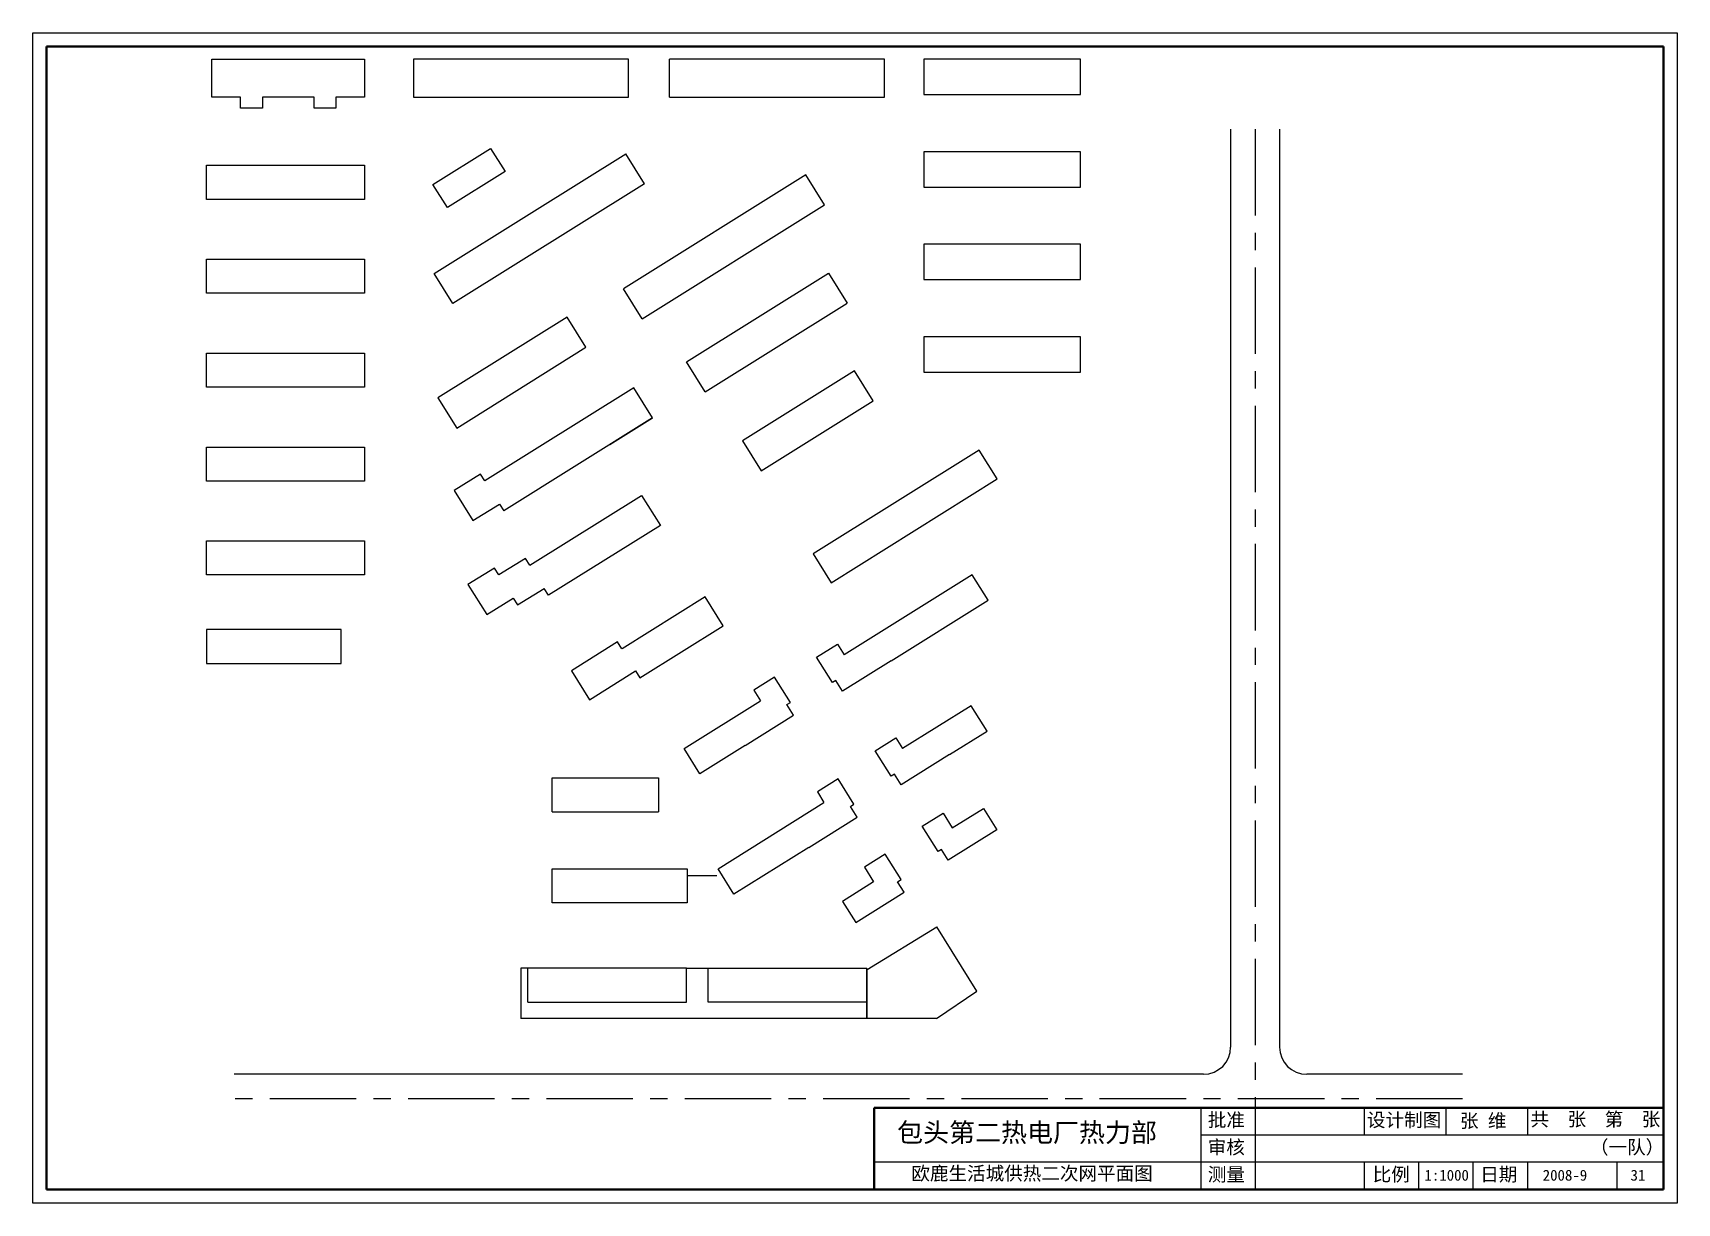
# Model space of a CAD drawing. Header units: millimetres. Extents: x 710 to 1314, y 285 to 715.
import ezdxf

# ---------------------------------------------------------------- set-up
doc = ezdxf.new("R2010")
doc.units = ezdxf.units.MM
doc.linetypes.add('CENTER', pattern=[50.8, 31.75, -6.35, 6.35, -6.35])
doc.layers.add('中心线', color=3, linetype='CENTER')
doc.layers.add('边线', color=1, linetype='Continuous')
doc.layers.add('标注', color=7, linetype='Continuous', lineweight=18)

msp = doc.modelspace()

# ---------------------------------------------------------------- linework, layer by layer
at = {"lineweight": 40}
for p, q in [((715.18, 290.35), (715.18, 710.35)), ((715.18, 710.35), (1309.18, 710.35)), ((1309.18, 710.35), (1309.18, 290.35)), ((1309.18, 320.35), (1019.18, 320.35)), ((1019.18, 320.35), (1019.18, 290.35)), ((1309.18, 290.35), (715.18, 290.35))]:
    msp.add_line(p, q, dxfattribs=at)
for p, q in [((775.98, 691.68), (775.98, 705.68)), ((775.98, 705.68), (831.98, 705.68)), ((831.98, 705.68), (831.98, 691.68)), ((849.98, 705.68), (849.98, 691.68)), ((928.98, 705.68), (849.98, 705.68)), ((928.98, 691.68), (928.98, 705.68)), ((943.98, 691.68), (943.98, 705.68)), ((1022.98, 705.68), (943.98, 705.68)), ((1022.98, 691.68), (1022.98, 705.68)), ((1037.48, 705.68), (1037.48, 692.68)), ((1094.98, 705.68), (1037.48, 705.68)), ((1094.98, 692.68), (1094.98, 705.68)), ((786.48, 691.68), (775.98, 691.68)), ((786.48, 687.68), (786.48, 691.68)), ((813.48, 691.68), (794.48, 691.68)), ((794.48, 691.68), (794.48, 687.68)), ((813.48, 687.68), (813.48, 691.68)), ((831.98, 691.68), (821.48, 691.68)), ((821.48, 691.68), (821.48, 687.68)), ((849.98, 691.68), (928.98, 691.68)), ((943.98, 691.68), (1022.98, 691.68)), ((1037.48, 692.68), (1094.98, 692.68)), ((794.48, 687.68), (786.48, 687.68)), ((821.48, 687.68), (813.48, 687.68)), ((1150.18, 679.94), (1150.18, 342.68)), ((1168.18, 679.94), (1168.18, 342.68)), ((857.13, 659.63), (878.33, 672.88)), ((878.33, 672.88), (883.63, 664.4)), ((894.44, 649.93), (927.94, 670.86)), ((934.83, 659.83), (927.94, 670.86)), ((1094.98, 671.68), (1037.48, 671.68)), ((1037.48, 671.68), (1037.48, 658.68)), ((1094.98, 658.68), (1094.98, 671.68)), ((773.98, 666.68), (831.98, 666.68)), ((773.98, 654.18), (773.98, 666.68)), ((831.98, 666.68), (831.98, 654.18)), ((862.43, 651.15), (857.13, 659.63)), ((883.63, 664.4), (862.43, 651.15)), ((934.83, 659.83), (864.44, 615.85)), ((994.08, 663.14), (927.09, 621.27)), ((1000.97, 652.11), (994.08, 663.14)), ((1037.48, 658.68), (1094.98, 658.68)), ((831.98, 654.18), (773.98, 654.18)), ((857.55, 626.88), (894.44, 649.93)), ((933.97, 610.25), (1000.97, 652.11)), ((1037.48, 637.68), (1037.48, 624.68)), ((1094.98, 637.68), (1037.48, 637.68)), ((1094.98, 624.68), (1094.98, 637.68)), ((773.98, 619.68), (773.98, 632.18)), ((773.98, 632.18), (831.98, 632.18)), ((831.98, 632.18), (831.98, 619.68)), ((864.44, 615.85), (857.55, 626.88)), ((950.3, 594.5), (1002.45, 627.09)), ((1002.45, 627.09), (1009.34, 616.07)), ((1037.48, 624.68), (1094.98, 624.68)), ((831.98, 619.68), (773.98, 619.68)), ((933.97, 610.25), (927.09, 621.27)), ((906.47, 610.86), (858.98, 581.19)), ((913.36, 599.84), (906.47, 610.86)), ((957.19, 583.48), (1009.34, 616.07)), ((865.87, 570.16), (913.36, 599.84)), ((1094.98, 603.68), (1037.48, 603.68)), ((1037.48, 603.68), (1037.48, 590.68)), ((1094.98, 590.68), (1094.98, 603.68)), ((773.98, 597.68), (831.98, 597.68)), ((773.98, 585.18), (773.98, 597.68)), ((831.98, 597.68), (831.98, 585.18)), ((957.19, 583.48), (950.3, 594.5)), ((1011.94, 591.16), (970.81, 565.46)), ((1018.82, 580.14), (1011.94, 591.16)), ((1037.48, 590.68), (1094.98, 590.68)), ((831.98, 585.18), (773.98, 585.18)), ((858.98, 581.19), (865.87, 570.16)), ((930.95, 584.89), (876.25, 550.71)), ((937.84, 573.87), (930.95, 584.89)), ((977.69, 554.43), (1018.82, 580.14)), ((937.84, 573.87), (883.14, 539.69)), ((922.15, 564.06), (937.84, 573.87)), ((773.98, 563.18), (831.98, 563.18)), ((773.98, 550.68), (773.98, 563.18)), ((831.98, 563.18), (831.98, 550.68)), ((970.81, 565.46), (977.69, 554.43)), ((1057.83, 562.06), (996.77, 523.9)), ((1064.45, 551.46), (1057.83, 562.06)), ((831.98, 550.68), (773.98, 550.68)), ((874.66, 553.26), (864.91, 547.16)), ((876.25, 550.71), (874.66, 553.26)), ((1003.4, 513.3), (1064.45, 551.46)), ((864.91, 547.16), (871.8, 536.14)), ((892.68, 519.71), (933.81, 545.41)), ((933.81, 545.41), (940.7, 534.38)), ((871.8, 536.14), (881.55, 542.23)), ((881.55, 542.23), (883.14, 539.69)), ((940.7, 534.38), (899.57, 508.68)), ((773.98, 516.18), (773.98, 528.68)), ((773.98, 528.68), (831.98, 528.68)), ((831.98, 528.68), (831.98, 516.18)), ((891.09, 522.25), (881.34, 516.16)), ((892.68, 519.71), (891.09, 522.25)), ((996.77, 523.9), (1003.4, 513.3)), ((831.98, 516.18), (773.98, 516.18)), ((879.75, 518.7), (869.99, 512.61)), ((881.34, 516.16), (879.75, 518.7)), ((1055.23, 516.21), (1008.16, 486.8)), ((1061.06, 506.88), (1055.23, 516.21)), ((869.99, 512.61), (876.88, 501.58)), ((876.88, 501.58), (886.64, 507.68)), ((886.64, 507.68), (888.23, 505.13)), ((888.23, 505.13), (897.98, 511.23)), ((899.57, 508.68), (897.98, 511.23)), ((957.13, 508.09), (926.6, 489.02)), ((963.75, 497.49), (957.13, 508.09)), ((1025.44, 484.63), (1061.06, 506.88)), ((823.48, 496.18), (773.98, 496.18)), ((773.98, 496.18), (773.98, 483.68)), ((823.48, 483.68), (823.48, 496.18)), ((933.18, 478.39), (963.75, 497.49)), ((924.96, 491.53), (908, 480.94)), ((926.55, 488.99), (924.96, 491.53)), ((998.09, 485.93), (1005.72, 490.7)), ((1005.72, 490.7), (1008.16, 486.8)), ((773.98, 483.68), (823.48, 483.68)), ((1003.92, 476.61), (998.09, 485.93)), ((1025.44, 484.63), (1007.63, 473.5)), ((908, 480.94), (914.63, 470.33)), ((914.63, 470.33), (931.59, 480.93)), ((931.59, 480.93), (933.18, 478.39)), ((982.62, 478.62), (974.98, 473.85)), ((988.44, 469.3), (982.62, 478.62)), ((1005.19, 477.41), (1003.92, 476.61)), ((1007.63, 473.5), (1005.19, 477.41)), ((974.98, 473.85), (977.42, 469.95)), ((949.39, 452.44), (977.42, 469.95)), ((987.17, 468.51), (988.44, 469.3)), ((989.61, 464.6), (987.17, 468.51)), ((1054.86, 468.11), (1029.68, 452.37)), ((1060.69, 458.78), (1054.86, 468.11)), ((971.8, 453.47), (989.61, 464.6)), ((971.8, 453.47), (955.22, 443.11)), ((1019.61, 451.5), (1027.24, 456.27)), ((1027.24, 456.27), (1029.68, 452.37)), ((1046.95, 450.2), (1060.69, 458.78)), ((955.22, 443.11), (949.39, 452.44)), ((1025.43, 442.18), (1019.61, 451.5)), ((1046.95, 450.2), (1029.14, 439.07)), ((900.98, 429.18), (900.98, 441.68)), ((900.98, 441.68), (939.98, 441.68)), ((939.98, 441.68), (939.98, 429.18)), ((1005.99, 441.22), (998.35, 436.45)), ((1011.81, 431.9), (1005.99, 441.22)), ((1026.7, 442.98), (1025.43, 442.18)), ((1029.14, 439.07), (1026.7, 442.98)), ((998.35, 436.45), (1000.79, 432.55)), ((900.98, 429.18), (939.98, 429.18)), ((961.87, 408.23), (1000.79, 432.55)), ((1010.54, 431.11), (1011.81, 431.9)), ((1012.98, 427.2), (1010.54, 431.11)), ((1047.9, 423.2), (1059.35, 430.35)), ((1059.35, 430.35), (1064.23, 422.55)), ((995.17, 416.07), (1012.98, 427.2)), ((1036.88, 423.86), (1044.51, 428.63)), ((1042.71, 414.53), (1036.88, 423.86)), ((1044.51, 428.63), (1047.9, 423.2)), ((1064.23, 422.55), (1046.42, 411.42)), ((995.17, 416.07), (967.69, 398.9)), ((1023.26, 413.58), (1015.63, 408.81)), ((1029.09, 404.25), (1023.26, 413.58)), ((1043.98, 415.33), (1042.71, 414.53)), ((1046.42, 411.42), (1043.98, 415.33)), ((900.98, 395.68), (900.98, 408.18)), ((900.98, 408.18), (950.48, 408.18)), ((950.48, 408.18), (950.48, 395.68)), ((950.48, 405.68), (961.48, 405.68)), ((967.69, 398.9), (961.91, 408.16)), ((1015.63, 408.81), (1019.02, 403.38)), ((1019.02, 403.38), (1007.57, 396.23)), ((1012.45, 388.42), (1030.26, 399.55)), ((1027.81, 403.46), (1029.09, 404.25)), ((1030.26, 399.55), (1027.81, 403.46)), ((950.48, 395.68), (900.98, 395.68)), ((1007.57, 396.23), (1012.45, 388.42)), ((1016.68, 371.18), (1042.22, 386.91)), ((1056.89, 363.28), (1042.22, 386.91)), ((891.98, 371.68), (889.48, 371.68)), ((889.48, 371.68), (889.48, 353.18)), ((891.98, 359.18), (891.98, 371.68)), ((950.23, 371.68), (891.98, 371.68)), ((950.23, 359.18), (950.23, 371.68)), ((950.23, 371.68), (958.23, 371.68)), ((958.23, 359.18), (958.23, 371.68)), ((958.23, 371.68), (1016.48, 371.68)), ((1016.48, 353.18), (1016.48, 371.68)), ((1016.68, 353.18), (1016.68, 371.18)), ((1042.18, 353.18), (1056.89, 363.28)), ((891.98, 359.18), (906.48, 359.18)), ((906.48, 359.18), (922.68, 359.18)), ((922.68, 359.18), (938.88, 359.18)), ((938.88, 359.18), (950.23, 359.18)), ((969.58, 359.18), (958.23, 359.18)), ((985.78, 359.18), (969.58, 359.18)), ((1001.98, 359.18), (985.78, 359.18)), ((1016.48, 359.18), (1001.98, 359.18)), ((1016.48, 353.18), (889.48, 353.18)), ((1016.68, 353.18), (1016.48, 353.18)), ((1042.18, 353.18), (1016.68, 353.18)), ((1140.18, 332.68), (784.09, 332.68)), ((1235.4, 332.68), (1178.18, 332.68)), ((1139.18, 320.35), (1139.18, 290.35)), ((1159.18, 320.35), (1159.18, 290.35)), ((1199.18, 320.35), (1199.18, 310.35)), ((1229.22, 320.35), (1229.22, 310.35)), ((1259.18, 320.35), (1259.18, 310.35)), ((1309.18, 310.35), (1139.18, 310.35)), ((1309.18, 300.35), (1019.18, 300.35)), ((1199.18, 300.35), (1199.18, 290.35)), ((1219.18, 300.35), (1219.18, 290.35)), ((1239.18, 300.35), (1239.18, 290.35)), ((1259.18, 300.35), (1259.18, 290.35)), ((1292.09, 300.35), (1292.09, 290.35))]:
    msp.add_line(p, q)
for centre, start, end in [((1140.18, 342.68), 270, 0), ((1178.18, 342.68), 180, 270)]:
    msp.add_arc(centre, 10, start, end)
at = {"layer": '中心线'}
for p, q in [((1159.18, 679.94), (1159.18, 304.89)), ((1235.4, 323.68), (784.09, 323.68))]:
    msp.add_line(p, q, dxfattribs=at)
at = {"layer": '边线'}
for p, q in [((710.18, 715.35), (1314.18, 715.35)), ((710.18, 285.35), (710.18, 715.35)), ((1314.18, 715.35), (1314.18, 285.35)), ((1314.18, 285.35), (710.18, 285.35))]:
    msp.add_line(p, q, dxfattribs=at)

# ---------------------------------------------------------------- texts
at = {"attachment_point": 1}
for s, insert, char_height, width in [('{\\fSimHei|b0|i0|c134|p2;包头第二热电厂热力部}', (1027.63, 314.81), 7, 133.3392), ('{\\fFangSong_GB2312|b0|i0|c134|p49;批准}', (1141.77, 318.41), 5, 88.5221), ('{\\fFangSong_GB2312|b0|i0|c134|p49;设计制图}', (1200.24, 318.41), 5, 88.5221), ('{\\fFangSong_GB2312|b0|i0|c134|p49;共  张  第  张}', (1260.32, 318.68), 5, 88.5221), ('{\\fFangSong_GB2312|b0|i0|c134|p49;审核}', (1141.77, 308.41), 5, 88.5221), ('{\\fSimSun|b0|i0|c134|p54;欧鹿生活城供热二次网平面图}', (1032.89, 298.78), 5, 110.2195), ('{\\fFangSong_GB2312|b0|i0|c134|p49;测量}', (1141.77, 298.41), 5, 88.5221), ('{\\fFangSong_GB2312|b0|i0|c134|p49;比例}', (1202.36, 298.41), 5, 88.5221), ('{\\fFangSong_GB2312|b0|i0|c134|p49;日期}', (1241.85, 298.41), 5, 88.5221)]:
    msp.add_mtext(s, dxfattribs=dict(at, insert=insert, char_height=char_height, width=width))
at = {"layer": '标注', "char_height": 5, "attachment_point": 1}
for s, insert, width in [('{\\fKaiTi_GB2312|b0|i0|c134|p49;张 维}', (1234.43, 318.11), 30.3874), ('{\\fKaiTi_GB2312|b0|i0|c134|p49;（一队）}', (1282.16, 308.42), 30.3874), ('{\\H0.8x;1:1000}', (1221.37, 297.6), 42.6517), ('{\\H0.8x;2008-9}', (1264.82, 297.6), 42.6517), ('{\\H0.8x;31}', (1297.06, 297.6), 42.6517)]:
    msp.add_mtext(s, dxfattribs=dict(at, insert=insert, width=width))

doc.saveas('drawing.dxf')
